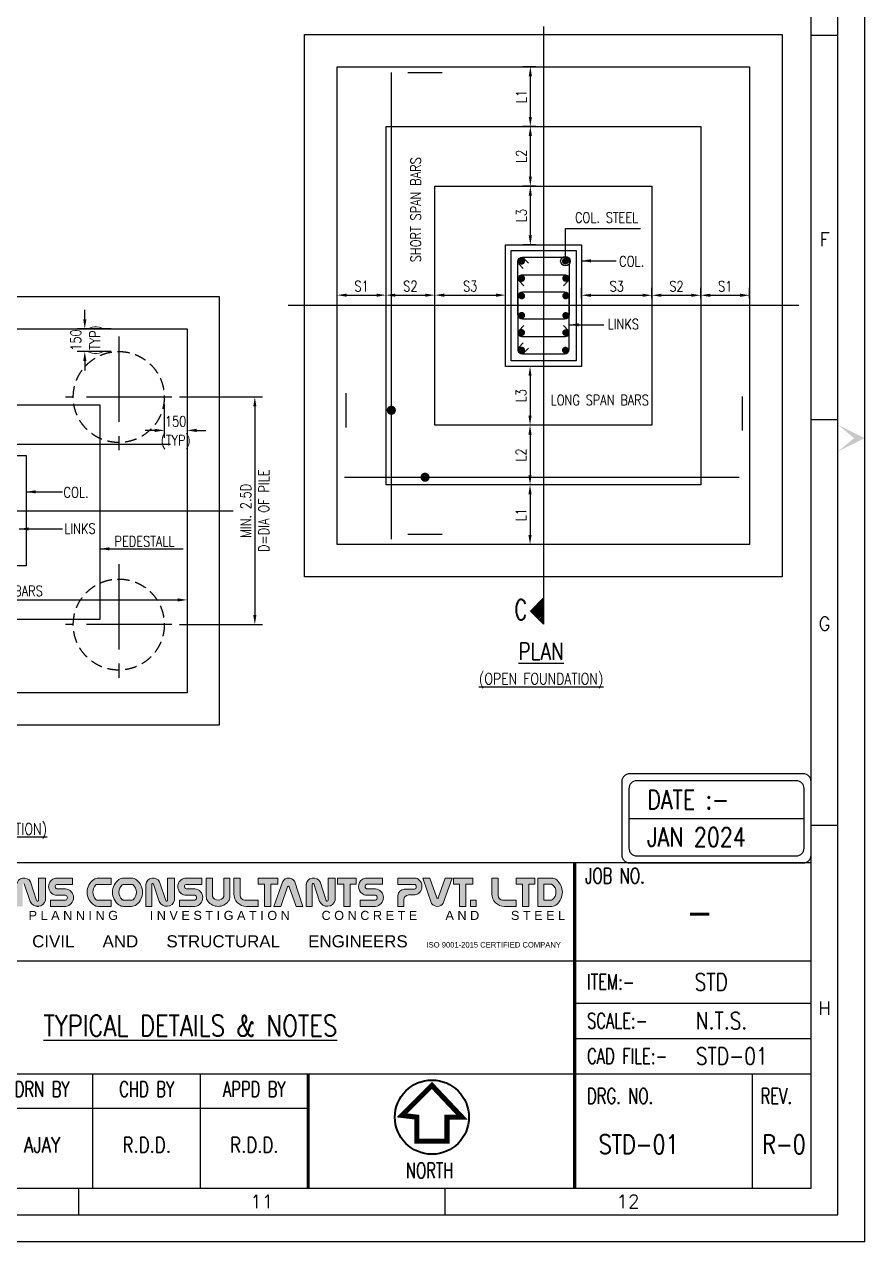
# Model space of a CAD drawing. Extents: x -69352 to 1013721, y -547461 to -186867.
# Drawn here: x 607305 to 629471, y -356294 to -324200 of the extents above; entities that cross this region are included whole.
import ezdxf
from ezdxf.enums import TextEntityAlignment as Align
from ezdxf.lldxf.tags import DXFTag

# ---------------------------------------------------------------- set-up
doc = ezdxf.new("R2010")
doc.units = 0
doc.header["$LTSCALE"] = 500
doc.header["$MEASUREMENT"] = 0
doc.header["$PDMODE"] = 35
doc.header["$PDSIZE"] = -15
doc.linetypes.add('CENTER2', pattern=[1.125, 0.75, -0.125, 0.125, -0.125])
doc.linetypes.add('HIDDEN2', pattern=[0.1875, 0.125, -0.0625])
doc.layers.get('DEFPOINTS').update_dxf_attribs({"color": 4})
doc.layers.add('00 ECPL LOGO', color=250, linetype='Continuous', lineweight=20)
for name, color, linetype in [('CEN', 8, 'CENTER'), ('COL', 1, 'Continuous'), ('DIM', 5, 'Continuous'), ('DIM1', 5, 'Continuous'), ('FOOT', 4, 'Continuous'), ('LINK', 2, 'Continuous'), ('MISC', 5, 'Continuous'), ('NO. SECTION', 1, 'Continuous'), ('PNA', 10, 'Continuous'), ('S-DIM-1', 5, 'Continuous'), ('S-R.C.C. PILE', 2, 'HIDDEN'), ('S-REINFORCEMENT', 6, 'Continuous'), ('S-TEXT-1', 4, 'Continuous'), ('S-TEXT-1 @ 1', 4, 'Continuous'), ('S-TITLE', 6, 'Continuous'), ('TEXT', 4, 'Continuous'), ('TEXT (SHEET)', 4, 'Continuous'), ('TEXT1', 2, 'Continuous'), ('TITLE', 4, 'Continuous')]:
    doc.layers.add(name, color=color, linetype=linetype)
doc.styles.add('ROMANS', font='simplex.shx', dxfattribs={"width": 0.8, "height": 275})
doc.styles.add('ROMANS22', font='simplex.shx', dxfattribs={"width": 0.8})
doc.styles.add('SEC. TEXT', font='arial.ttf', dxfattribs={"height": 180})
tags = doc.linetypes.add('CENTER', pattern=[2, 1.25, -0.25, 0.25, -0.25]).pattern_tags.tags
tags[10:11] = [DXFTag(74, 4), DXFTag(75, 0), DXFTag(340, '0'), DXFTag(46, 1.0), DXFTag(50, 0.0), DXFTag(44, 0.0), DXFTag(45, 0.0)]
tags[8:9] = [DXFTag(74, 4), DXFTag(75, 0), DXFTag(340, '0'), DXFTag(46, 1.0), DXFTag(50, 0.0), DXFTag(44, 0.0), DXFTag(45, 0.0)]
tags[6:7] = [DXFTag(74, 4), DXFTag(75, 0), DXFTag(340, '0'), DXFTag(46, 1.0), DXFTag(50, 0.0), DXFTag(44, 0.0), DXFTag(45, 0.0)]
tags[4:5] = [DXFTag(74, 4), DXFTag(75, 0), DXFTag(340, '0'), DXFTag(46, 1.0), DXFTag(50, 0.0), DXFTag(44, 0.0), DXFTag(45, 0.0)]
tags = doc.linetypes.add('HIDDEN', pattern=[0.375, 0.25, -0.125]).pattern_tags.tags
tags[6:7] = [DXFTag(74, 4), DXFTag(75, 0), DXFTag(340, '0'), DXFTag(46, 1.0), DXFTag(50, 0.0), DXFTag(44, 0.0), DXFTag(45, 0.0)]
tags[4:5] = [DXFTag(74, 4), DXFTag(75, 0), DXFTag(340, '0'), DXFTag(46, 1.0), DXFTag(50, 0.0), DXFTag(44, 0.0), DXFTag(45, 0.0)]
doc.dimstyles.new('DIM 4-100', dxfattribs={"dimscale": 100, "dimtxt": 2.5, "dimasz": 2.5, "dimexe": 1, "dimexo": 1, "dimgap": 1, "dimtad": 1, "dimdec": 0, "dimlfac": 0.25, "dimzin": 0, "dimdsep": 46, "dimtxsty": 'ROMANS22', "dimcen": 2.5, "dimclrd": 5, "dimclre": 5, "dimclrt": 4, "dimadec": 0, "dimazin": 0, "dimtfac": 1, "dimtdec": 0, "dimtmove": 0, "dimatfit": 3, "dimfxl": 0, "dimtolj": 1, "dimtzin": 0, "dimarcsym": 0})
doc.dimstyles.new('dim25', dxfattribs={"dimtxt": 250, "dimasz": 250, "dimexe": 200, "dimexo": 200, "dimgap": 100, "dimtad": 1, "dimdec": 0, "dimlfac": 0.25, "dimzin": 0, "dimdsep": 46, "dimtxsty": 'ROMANS', "dimcen": 0, "dimclrd": 5, "dimclre": 5, "dimclrt": 4, "dimadec": 0, "dimazin": 0, "dimtfac": 1, "dimtdec": 0, "dimtix": 1, "dimtofl": 0, "dimtmove": 2, "dimatfit": 3, "dimfxl": 0, "dimtolj": 1, "dimtzin": 0, "dimlwd": -1, "dimlwe": -1, "dimarcsym": 0})
doc.dimstyles.new('dim33.33', dxfattribs={"dimtxt": 250, "dimasz": 250, "dimexe": 200, "dimexo": 200, "dimgap": 100, "dimtad": 1, "dimdec": 0, "dimlfac": 0.333331, "dimzin": 0, "dimdsep": 46, "dimtxsty": 'ROMANS', "dimcen": 0, "dimclrd": 5, "dimclre": 5, "dimclrt": 4, "dimadec": 0, "dimazin": 0, "dimtfac": 1, "dimtdec": 0, "dimtix": 1, "dimtofl": 0, "dimtmove": 2, "dimatfit": 3, "dimfxl": 0, "dimtolj": 1, "dimtzin": 0, "dimlwd": -1, "dimlwe": -1, "dimarcsym": 0})

# ---------------------------------------------------------------- blocks, each defined once
blk = doc.blocks.new('FOLDER')
at = {"layer": 'PNA'}
for points in [[(-1250, 2500), (0, 0), (0, 1000)], [(1250, 2500), (0, 0), (0, 1000)]]:
    blk.add_solid(points, dxfattribs=at)
blk = doc.blocks.new('A1')
at = {"layer": '00 ECPL LOGO'}
h = blk.add_hatch(color=7, dxfattribs=at)
h.dxf.hatch_style = 1
h.paths.add_polyline_path([(65787, 6682), (65455, 6682), (65455, 6564), (65771, 6564, -0.440545), (65771, 6476), (65570, 6476, 0.414214), (65455, 6360), (65455, 6161), (65563, 6161), (65563, 6283, -0.414214), (65650, 6370), (65771, 6370, 0.757811)])
h.paths.add_polyline_path([(66057, 6682), (65944, 6682), (65944, 6161), (66057, 6161)])
h.paths.add_polyline_path([(66562, 6682), (66324, 6682, 0.154275), (66241, 6655, 0.519672), (66241, 6187, 0.154275), (66324, 6161), (66562, 6161), (66562, 6276), (66299, 6276, -0.210356), (66278, 6286, -0.388707), (66278, 6555, -0.210356), (66299, 6564), (66562, 6564)])
h.paths.add_polyline_path([(66927, 6682), (66780, 6682, 0.159018), (66695, 6654, 0.507969), (66695, 6189, 0.159018), (66780, 6161), (66927, 6161, 0.173791), (67019, 6194, 0.472311), (67019, 6649, 0.173791)])
h.paths.add_polyline_path([(66938, 6564, -0.185052), (66957, 6557, -0.445894), (66957, 6284, -0.185052), (66938, 6276), (66774, 6276, -0.185052), (66755, 6284, -0.445894), (66755, 6557, -0.185052), (66774, 6564)], flags=16)
h.paths.add_polyline_path([(67444, 6611, 0.723435), (67190, 6564), (67190, 6161), (67302, 6161), (67302, 6564, -0.723435), (67330, 6575), (67437, 6252, 0.724077), (67721, 6277), (67721, 6682), (67592, 6682), (67592, 6278, -0.755661), (67557, 6267)])
h.paths.add_polyline_path([(68218, 6682), (67905, 6682, 0.823713), (67905, 6367), (68089, 6367, -0.713272), (68089, 6276), (67809, 6276), (67809, 6161), (68089, 6161, 0.900309), (68089, 6484), (67928, 6484, -0.746931), (67928, 6564), (68218, 6564)])
h = blk.add_hatch(color=7, dxfattribs=at)
h.dxf.hatch_style = 1
h.paths.add_polyline_path([(68929, 6682), (68691, 6682, 0.154275), (68607, 6655, 0.519672), (68607, 6187, 0.154275), (68691, 6161), (68929, 6161), (68929, 6276), (68665, 6276, -0.210932), (68644, 6286, -0.385278), (68643, 6554, -0.212895), (68665, 6564), (68929, 6564)])
h.paths.add_polyline_path([(69394, 6649, 0.173792), (69302, 6682), (69155, 6682, 0.159018), (69070, 6654, 0.507969), (69070, 6189, 0.159018), (69155, 6161), (69302, 6161, 0.173792), (69394, 6194, 0.472311)])
h.paths.add_polyline_path([(69312, 6564, -0.185053), (69331, 6557, -0.445893), (69331, 6284, -0.185053), (69312, 6276), (69149, 6276, -0.185053), (69129, 6284, -0.445893), (69129, 6557, -0.185053), (69149, 6564)], flags=16)
h.paths.add_polyline_path([(69562, 6564), (69562, 6161), (69674, 6161), (69674, 6564, -0.436861), (69690, 6581, -0.319738), (69704, 6571), (69809, 6252, 0.724077), (70093, 6277), (70093, 6682), (69964, 6682), (69964, 6278, -0.755661), (69930, 6267), (69816, 6611, 0.723435)])
h.paths.add_polyline_path([(70594, 6682), (70281, 6682, 0.823713), (70281, 6367), (70466, 6367, -0.713272), (70466, 6276), (70185, 6276), (70185, 6161), (70466, 6161, 0.900309), (70466, 6484), (70304, 6484, -0.746931), (70304, 6564), (70594, 6564)])
h.paths.add_polyline_path([(70788, 6682), (70676, 6682), (70676, 6341, 0.160106), (70704, 6256, 0.505303), (71080, 6256, 0.160106), (71108, 6341), (71108, 6682), (70999, 6682), (70999, 6342, -0.621318), (70788, 6342)])
h.paths.add_polyline_path([(71299, 6682), (71181, 6682), (71181, 6392, 0.414214), (71412, 6161), (71631, 6161), (71631, 6276), (71386, 6276, -0.414214), (71299, 6363)])
h.paths.add_polyline_path([(71989, 6682), (71631, 6682), (71631, 6567), (71748, 6567), (71748, 6161), (71860, 6161), (71860, 6567), (71989, 6567)])
h.paths.add_polyline_path([(72294, 6628, 0.539211), (72081, 6621), (71915, 6161), (72046, 6161), (72170, 6522, -0.708617), (72197, 6522), (72327, 6161), (72453, 6161)])
h.paths.add_polyline_path([(72766, 6611, 0.723435), (72512, 6564), (72512, 6161), (72624, 6161), (72624, 6564, -0.723435), (72653, 6575), (72759, 6252, 0.724077), (73043, 6277), (73043, 6682), (72914, 6682), (72914, 6278, -0.755661), (72880, 6267)])
h.paths.add_polyline_path([(73430, 6682), (73090, 6682), (73090, 6567), (73206, 6567), (73206, 6161), (73319, 6161), (73319, 6567), (73430, 6567)])
h.paths.add_polyline_path([(73915, 6682), (73623, 6682, 0.157568), (73539, 6654, 0.511532), (73539, 6394, 0.157569), (73623, 6367), (73786, 6367, -0.713272), (73786, 6276), (73506, 6276), (73506, 6161), (73786, 6161, 0.900308), (73786, 6484), (73630, 6484), (73624, 6484, -0.722204), (73624, 6567), (73915, 6567)])
h = blk.add_hatch(color=7, dxfattribs=at)
h.dxf.hatch_style = 1
h.paths.add_polyline_path([(74531, 6682), (74198, 6682), (74198, 6564), (74501, 6564, -0.270444), (74526, 6549, -0.26297), (74526, 6491, -0.270444), (74501, 6476), (74314, 6476, 0.414214), (74198, 6360), (74198, 6161), (74307, 6161), (74307, 6283, -0.414214), (74393, 6370), (74515, 6370, 0.757811)])
h.paths.add_polyline_path([(74784, 6682), (74659, 6682), (74818, 6215, 0.539211), (75030, 6221), (75196, 6682), (75065, 6682), (74941, 6320, -0.708617), (74914, 6320)])
h.paths.add_polyline_path([(75574, 6682), (75217, 6682), (75217, 6567), (75333, 6567), (75333, 6161), (75446, 6161), (75446, 6567), (75574, 6567)])
h.paths.add_polyline_path([(76042, 6682), (75924, 6682), (75924, 6392, 0.414214), (76155, 6161), (76374, 6161), (76374, 6276), (76129, 6276, -0.414214), (76042, 6363)])
h.paths.add_polyline_path([(75638, 6276), (75531, 6276), (75531, 6161), (75638, 6161)])
h = blk.add_hatch(color=7, dxfattribs=at)
h.dxf.hatch_style = 1
h.paths.add_polyline_path([(76374, 6682), (76374, 6567), (76490, 6567), (76490, 6161), (76603, 6161), (76603, 6567), (76715, 6567), (76715, 6682)])
h.paths.add_polyline_path([(76771, 6682), (76771, 6161), (77026, 6161, 0.189446), (77124, 6199, 0.435754), (77124, 6643, 0.189446), (77026, 6682)])
h.paths.add_polyline_path([(77029, 6567, -0.519112), (77029, 6276), (76881, 6276), (76881, 6567)], flags=16)
at = {"color": 1}
for p, q in [((81794, 6959), (1969, 6959)), ((64792, 5159), (81794, 5159)), ((64792, 3084), (81794, 3084)), ((64792, 2451), (72548, 2451))]:
    blk.add_line(p, q, dxfattribs=at)
at = {"color": 5, "linetype": 'ByBlock', "lineweight": -2}
for p, q in [((77465, 4384), (81794, 4384)), ((77465, 3734), (81794, 3734)), ((68592, 984), (68592, 3084)), ((70570, 984), (70570, 3084)), ((80711, 3084), (80711, 984))]:
    blk.add_line(p, q, dxfattribs=at)
blk.add_line((72548, 984), (72548, 3084))
at = {"flags": 128}
blk.add_lwpolyline([(0, 0), (82779, 0), (82779, 58231), (0, 58231)], close=True, dxfattribs=at)
at = {"color": 1, "const_width": 56.6}
for points in [[(77447, 984), (77447, 6959)], [(72548, 984), (72548, 3084)]]:
    blk.add_lwpolyline(points, dxfattribs=at)
at = {"layer": '00 ECPL LOGO', "color": 7}
for p, q in [((67330, 6575), (67437, 6252)), ((67444, 6611), (67557, 6267)), ((67592, 6682), (67721, 6682)), ((67721, 6682), (67592, 6682)), ((67592, 6682), (67592, 6276)), ((67721, 6682), (67721, 6276)), ((67721, 6564), (67721, 6564)), ((67905, 6682), (68218, 6682)), ((68218, 6682), (67905, 6682)), ((67928, 6564), (68218, 6564)), ((68218, 6564), (68218, 6682)), ((68665, 6564), (68929, 6564)), ((68929, 6682), (68691, 6682)), ((68929, 6564), (68929, 6682)), ((69149, 6564), (69312, 6564)), ((69155, 6682), (69302, 6682)), ((69562, 6564), (69562, 6161)), ((69674, 6564), (69674, 6161)), ((69704, 6571), (69809, 6252)), ((69816, 6611), (69930, 6267)), ((69964, 6682), (70093, 6682)), ((69964, 6682), (70093, 6682)), ((70093, 6682), (69964, 6682)), ((69964, 6682), (69964, 6276)), ((70093, 6682), (70093, 6277)), ((70093, 6564), (70093, 6564)), ((70281, 6682), (70594, 6682)), ((70281, 6682), (70594, 6682)), ((70594, 6682), (70281, 6682)), ((70304, 6564), (70594, 6564)), ((70594, 6564), (70594, 6682)), ((70676, 6682), (70788, 6682)), ((70788, 6682), (70676, 6682)), ((70676, 6682), (70676, 6341)), ((70788, 6682), (70788, 6342)), ((70999, 6682), (71108, 6682)), ((71108, 6682), (70999, 6682)), ((70999, 6682), (70999, 6342)), ((71108, 6682), (71108, 6341)), ((71181, 6682), (71299, 6682)), ((71299, 6682), (71181, 6682)), ((71181, 6392), (71181, 6682)), ((71299, 6363), (71299, 6682)), ((71631, 6682), (71989, 6682)), ((71989, 6682), (71631, 6682)), ((71631, 6682), (71631, 6567)), ((71631, 6567), (71748, 6567)), ((71748, 6161), (71748, 6567)), ((71860, 6161), (71860, 6567)), ((71860, 6567), (71989, 6567)), ((71915, 6161), (72081, 6621)), ((71989, 6682), (71989, 6567)), ((72046, 6161), (72170, 6522)), ((72327, 6161), (72197, 6522)), ((72453, 6161), (72294, 6628)), ((72512, 6564), (72512, 6161)), ((72624, 6564), (72624, 6161)), ((72653, 6575), (72759, 6252)), ((72766, 6611), (72880, 6267)), ((72914, 6682), (72914, 6276)), ((72914, 6682), (73043, 6682)), ((72914, 6682), (73043, 6682)), ((73043, 6682), (72914, 6682)), ((72914, 6682), (73043, 6682)), ((73043, 6682), (73043, 6276)), ((73043, 6564), (73043, 6564)), ((73090, 6682), (73090, 6567)), ((73090, 6682), (73430, 6682)), ((73430, 6682), (73090, 6682)), ((73090, 6682), (73430, 6682)), ((73090, 6682), (73430, 6682)), ((73430, 6682), (73090, 6682)), ((73090, 6567), (73206, 6567)), ((73090, 6567), (73206, 6567)), ((73206, 6161), (73206, 6567)), ((73319, 6161), (73319, 6567)), ((73319, 6567), (73430, 6567)), ((73319, 6567), (73430, 6567)), ((73430, 6682), (73430, 6567)), ((73602, 6682), (73915, 6682)), ((73602, 6682), (73915, 6682)), ((73915, 6682), (73623, 6682)), ((73624, 6567), (73915, 6567)), ((73915, 6564), (73915, 6682)), ((74198, 6682), (74198, 6564)), ((74531, 6682), (74198, 6682)), ((74501, 6564), (74198, 6564)), ((74659, 6682), (74818, 6215)), ((74784, 6682), (74659, 6682)), ((74784, 6682), (74659, 6682)), ((74784, 6682), (74914, 6320)), ((75065, 6682), (74941, 6320)), ((75196, 6682), (75030, 6221)), ((75196, 6682), (75065, 6682)), ((75123, 6682), (75065, 6682)), ((75196, 6682), (75065, 6682)), ((75217, 6682), (75217, 6567)), ((75217, 6682), (75574, 6682)), ((75574, 6682), (75217, 6682)), ((75217, 6682), (75574, 6682)), ((75217, 6682), (75574, 6682)), ((75217, 6682), (75574, 6682)), ((75217, 6567), (75333, 6567)), ((75217, 6567), (75333, 6567)), ((75333, 6161), (75333, 6567)), ((75446, 6161), (75446, 6567)), ((75446, 6567), (75574, 6567)), ((75446, 6567), (75574, 6567)), ((75574, 6682), (75574, 6567)), ((75924, 6392), (75924, 6682)), ((75924, 6682), (76042, 6682)), ((76042, 6682), (75924, 6682)), ((76042, 6363), (76042, 6682)), ((76374, 6682), (76374, 6567)), ((76374, 6682), (76715, 6682)), ((76715, 6682), (76374, 6682)), ((76374, 6567), (76490, 6567)), ((76490, 6567), (76374, 6567)), ((76490, 6161), (76490, 6567)), ((76603, 6161), (76603, 6567)), ((76603, 6567), (76715, 6567)), ((76603, 6567), (76715, 6567)), ((76715, 6567), (76603, 6567)), ((76715, 6682), (76715, 6567)), ((76771, 6682), (76771, 6161)), ((76771, 6682), (77026, 6682)), ((76881, 6567), (76881, 6276)), ((76881, 6567), (77019, 6567)), ((67721, 6276), (67721, 6276)), ((67809, 6161), (67809, 6276)), ((67809, 6276), (68089, 6276)), ((68089, 6367), (67905, 6367)), ((68089, 6484), (67928, 6484)), ((68665, 6276), (68929, 6276)), ((68929, 6161), (68929, 6276)), ((69149, 6276), (69312, 6276)), ((70185, 6161), (70185, 6276)), ((70185, 6276), (70466, 6276)), ((70185, 6276), (70466, 6276)), ((70466, 6367), (70281, 6367)), ((70466, 6484), (70304, 6484)), ((71386, 6276), (71631, 6276)), ((71631, 6276), (71631, 6161)), ((73043, 6276), (73043, 6276)), ((73506, 6161), (73506, 6276)), ((73506, 6276), (73786, 6276)), ((73506, 6276), (73786, 6276)), ((73506, 6276), (73786, 6276)), ((73786, 6367), (73602, 6367)), ((73623, 6367), (73774, 6367)), ((73786, 6484), (73624, 6484)), ((73630, 6484), (73786, 6484)), ((74198, 6360), (74198, 6161)), ((74307, 6283), (74307, 6161)), ((74501, 6476), (74314, 6476)), ((74393, 6370), (74515, 6370)), ((76129, 6276), (76374, 6276)), ((76374, 6276), (76374, 6161)), ((76881, 6276), (77019, 6276)), ((67569, 6161), (67592, 6161)), ((67592, 6162), (67592, 6161)), ((67809, 6161), (68089, 6161)), ((67809, 6161), (68089, 6161)), ((68691, 6161), (68929, 6161)), ((69155, 6161), (69302, 6161)), ((69562, 6161), (69674, 6161)), ((69562, 6161), (69674, 6161)), ((69562, 6161), (69674, 6161)), ((70185, 6161), (70466, 6161)), ((70185, 6161), (70466, 6161)), ((70185, 6161), (70466, 6161)), ((71412, 6161), (71631, 6161)), ((71412, 6161), (71631, 6161)), ((71748, 6161), (71860, 6161)), ((71748, 6161), (71860, 6161)), ((71915, 6161), (72046, 6161)), ((71989, 6161), (72046, 6161)), ((72327, 6161), (72453, 6161)), ((72327, 6161), (72453, 6161)), ((72512, 6161), (72624, 6161)), ((72512, 6161), (72624, 6161)), ((72512, 6161), (72624, 6161)), ((73206, 6161), (73319, 6161)), ((73206, 6161), (73319, 6161)), ((73206, 6161), (73319, 6161)), ((73206, 6161), (73319, 6161)), ((73506, 6161), (73786, 6161)), ((73506, 6161), (73786, 6161)), ((73506, 6161), (73786, 6161)), ((73506, 6161), (73786, 6161)), ((73506, 6161), (73786, 6161)), ((74198, 6161), (74307, 6161)), ((75333, 6161), (75446, 6161)), ((75333, 6161), (75446, 6161)), ((75333, 6161), (75446, 6161)), ((76155, 6161), (76374, 6161)), ((76155, 6161), (76374, 6161)), ((76490, 6161), (76603, 6161)), ((76490, 6161), (76603, 6161)), ((76490, 6161), (76603, 6161)), ((76490, 6161), (76603, 6161)), ((76507, 6161), (76603, 6161)), ((76507, 6161), (76603, 6161)), ((76507, 6161), (76603, 6161)), ((76507, 6161), (76603, 6161)), ((76771, 6161), (77026, 6161))]:
    blk.add_line(p, q, dxfattribs=at)
blk.add_lwpolyline([(75531, 6276), (75638, 6276), (75638, 6161), (75531, 6161)], close=True, dxfattribs=at)
for centre, radius, start, end in [((67324, 6546), 136, 28.75, 172.2831), ((67936, 6524), 160, 101.0425, 258.9575), ((67939, 6524), 41.8, 106.4856, 253.5144), ((68772, 6421), 286, 125.0807, 234.9193), ((68792, 6421), 200, 138.0741, 222.3563), ((68691, 6537), 145, 90, 125.0807), ((68665, 6535), 28.9, 90, 138.0741), ((69239, 6421), 288, 126.1417, 233.8583), ((69252, 6420), 183, 131.9364, 228.0636), ((69155, 6537), 145, 90, 126.1417), ((69149, 6535), 28.9, 90, 131.9364), ((69302, 6537), 145, 50.5638, 90), ((69312, 6535), 28.9, 48.0636, 90), ((69209, 6420), 183, 311.9364, 48.0636), ((69207, 6421), 295, 309.4362, 50.5638), ((69697, 6546), 136, 28.75, 172.2831), ((69690, 6565), 16.2, 89.1577, 183.5523), ((69690, 6567), 14.5, 18.2334, 89.1577), ((70312, 6524), 160, 101.0425, 258.9575), ((70316, 6524), 41.8, 106.4856, 253.5144), ((72190, 6554), 127, 35.166, 148.5022), ((72184, 6517), 14.5, 19.7665, 161.0546), ((72647, 6546), 136, 28.75, 172.2831), ((72640, 6565), 16.2, 40.0191, 183.5523), ((73633, 6524), 160, 125.818, 234.182), ((73623, 6537), 145, 90, 125.818), ((73638, 6525), 43.7, 108.3261, 238.1957), ((73630, 6513), 28.9, 238.1957, 270), ((74501, 6535), 28.9, 29.4672, 90), ((74501, 6505), 28.9, 270, 330.5328), ((74479, 6528), 162, 282.7188, 71.3398), ((74474, 6520), 59.7, 330.5328, 29.4672), ((77019, 6538), 28.9, 51.4816, 90), ((77026, 6537), 145, 47.0907, 90), ((76926, 6422), 178, 308.5184, 51.4816), ((76918, 6421), 303, 312.9093, 47.0907), ((67575, 6311), 150, 203.2219, 346.755), ((67573, 6277), 19, 214.0796, 357.6127), ((68072, 6322), 162, 276.006, 83.994), ((68074, 6322), 48, 289.0016, 70.9984), ((68665, 6305), 28.9, 222.3563, 270), ((69149, 6305), 28.9, 228.0636, 270), ((69312, 6305), 28.9, 270, 311.9364), ((69947, 6311), 150, 203.2219, 346.8516), ((69945, 6277), 19, 214.0796, 357.6127), ((70449, 6322), 162, 276.006, 83.994), ((70450, 6322), 48, 289.0016, 70.9984), ((70820, 6341), 145, 180, 216.3848), ((70893, 6394), 118, 206.2931, 333.7069), ((70964, 6341), 145, 323.6152, 0), ((71412, 6392), 231, 180, 270), ((71386, 6363), 86.7, 180, 270), ((72897, 6311), 150, 203.2219, 346.755), ((72895, 6277), 19, 214.0796, 357.6127), ((73623, 6512), 145, 234.182, 270), ((73769, 6322), 162, 276.006, 83.994), ((73771, 6322), 48, 289.0016, 70.9984), ((74314, 6360), 116, 90, 180), ((74393, 6283), 86.7, 90, 180), ((74928, 6325), 14.5, 199.7665, 341.0546), ((76155, 6392), 231, 180, 270), ((76129, 6363), 86.7, 180, 270), ((77019, 6305), 28.9, 270, 308.5184), ((68691, 6305), 145, 234.9193, 270), ((69155, 6305), 145, 233.8583, 270), ((69302, 6305), 145, 270, 309.4362), ((70892, 6394), 234, 216.3848, 323.6152), ((74922, 6288), 127, 215.166, 328.5022), ((77026, 6305), 145, 270, 312.9093)]:
    blk.add_arc(centre, radius, start, end, dxfattribs=at)
at = {"layer": 'PNA'}
for p, q in [((81794, 22171), (82287, 22171)), ((81794, 15109), (82287, 15109)), ((81794, 7653), (82287, 7653)), ((68326, 984), (68326, 492)), ((75060, 984), (75060, 492))]:
    blk.add_line(p, q, dxfattribs=at)
at = {"layer": 'PNA', "color": 1}
for points in [[(984, 492), (82287, 492), (82287, 57739), (984, 57739)], [(1969, 984), (81794, 984), (81794, 57247), (1969, 57247)]]:
    blk.add_lwpolyline(points, close=True, dxfattribs=at)
at = {"layer": 'PNA', "xscale": 0.196857838483993, "yscale": 0.196857838483993, "zscale": 0.196857838483993, "rotation": 90}
blk.add_blockref('FOLDER', (82779, 14764), dxfattribs=at)
at = {"layer": '00 ECPL LOGO', "color": 7, "attachment_point": 1, "style": 'SEC. TEXT'}
for s, insert, char_height, width in [('\\pt22;E V O L U T I O N        P L A N N I N G         I N V E S T I G A T I O N         C O N C R E T E        A N D         S T E E L', (65027, 6078), 166.781, 495341.65), ('\\pt22;CONSULTING     CIVIL      AND      STRUCTURAL      ENGINEERS', (65006, 5630), 222.37, 551225.43), ('\\pt22;ISO 9001-2015 CERTIFIED COMPANY', (74724, 5505), 100.07, 482873.39)]:
    blk.add_mtext(s, dxfattribs=dict(at, insert=insert, char_height=char_height, width=width))
at = {"layer": 'PNA', "style": 'ROMANS'}
for s, height, p in [('F', 246, (82041, 18417)), ('G', 246, (82041, 11355)), ('H', 246, (82041, 4292)), ('11', 246.1, (71694, 738)), ('12', 246.1, (78428, 738))]:
    blk.add_text(s, height=height, dxfattribs=at).set_placement(p, align=Align.MIDDLE)
at = {"layer": 'TEXT (SHEET)', "color": 4, "style": 'ROMANS', "width": 0.7}
for s, p in [('JOB NO.', (77639, 6582)), ('NORTH', (74345, 1166))]:
    blk.add_text(s, height=283.2, dxfattribs=at).set_placement(p)
for s, p in [('ITEM:-', (77676, 4772)), ('SCALE:-', (77676, 4059)), ('CAD FILE:-', (77676, 3409)), ('DRG. NO. ', (77676, 2676)), ('REV.', (80867, 2676))]:
    blk.add_text(s, height=283.2, dxfattribs=at).set_placement(p, align=Align.MIDDLE_LEFT)
for s, p in [('DRN BY', (67659, 2803)), ('CHD BY', (69581, 2803)), ('APPD BY', (71559, 2803))]:
    blk.add_text(s, height=283.2, dxfattribs=at).set_placement(p, align=Align.MIDDLE_CENTER)
blk = doc.blocks.new('*D4')
at = {"layer": 'DEFPOINTS', "color": 0}
for p in [(621000, -333217), (620644, -334769), (621000, -334769)]:
    blk.add_point(p, dxfattribs=at)
at = {"layer": 'DIM', "color": 5}
for p, q in [((620800, -333217), (620444, -333217)), ((620644, -333467), (620644, -334519)), ((620800, -334769), (620444, -334769))]:
    blk.add_line(p, q, dxfattribs=at)
for points in [[(620685, -333467), (620602, -333467), (620644, -333217)], [(620602, -334519), (620685, -334519), (620644, -334769)]]:
    blk.add_solid(points, dxfattribs=at)
at = {"layer": 'DIM', "color": 4, "insert": (620406, -333993), "char_height": 275, "attachment_point": 5, "rotation": 90, "style": 'ROMANS'}
blk.add_mtext('\\A1;L3', dxfattribs=at)
blk = doc.blocks.new('*D5')
at = {"layer": 'DEFPOINTS', "color": 0}
for p in [(621000, -336343), (620644, -337917), (621000, -337917)]:
    blk.add_point(p, dxfattribs=at)
at = {"layer": 'DIM', "color": 5}
for p, q in [((620800, -336343), (620444, -336343)), ((620644, -336593), (620644, -337667)), ((620800, -337917), (620444, -337917))]:
    blk.add_line(p, q, dxfattribs=at)
for points in [[(620685, -336593), (620602, -336593), (620644, -336343)], [(620602, -337667), (620685, -337667), (620644, -337917)]]:
    blk.add_solid(points, dxfattribs=at)
at = {"layer": 'DIM', "color": 4, "insert": (620406, -337130), "char_height": 275, "attachment_point": 5, "rotation": 90, "style": 'ROMANS'}
blk.add_mtext('\\A1;L1', dxfattribs=at)
blk = doc.blocks.new('*D6')
at = {"layer": 'DEFPOINTS', "color": 0}
for p in [(621000, -334769), (620644, -336343), (621000, -336343)]:
    blk.add_point(p, dxfattribs=at)
at = {"layer": 'DIM', "color": 5}
for p, q in [((620800, -334769), (620444, -334769)), ((620644, -335019), (620644, -336093)), ((620800, -336343), (620444, -336343))]:
    blk.add_line(p, q, dxfattribs=at)
for points in [[(620685, -335019), (620602, -335019), (620644, -334769)], [(620602, -336093), (620685, -336093), (620644, -336343)]]:
    blk.add_solid(points, dxfattribs=at)
at = {"layer": 'DIM', "color": 4, "insert": (620406, -335556), "char_height": 275, "attachment_point": 5, "rotation": 90, "style": 'ROMANS'}
blk.add_mtext('\\A1;L2', dxfattribs=at)
blk = doc.blocks.new('*D7')
at = {"layer": 'DEFPOINTS', "color": 0}
for p in [(620652, -325317), (621000, -325317), (620997, -326891)]:
    blk.add_point(p, dxfattribs=at)
at = {"layer": 'DIM', "color": 5}
for p, q in [((620800, -325317), (620452, -325317)), ((620652, -326641), (620652, -325567)), ((620797, -326891), (620452, -326891))]:
    blk.add_line(p, q, dxfattribs=at)
for points in [[(620693, -325567), (620610, -325567), (620652, -325317)], [(620610, -326641), (620693, -326641), (620652, -326891)]]:
    blk.add_solid(points, dxfattribs=at)
at = {"layer": 'DIM', "color": 4, "insert": (620414, -326104), "char_height": 275, "attachment_point": 5, "rotation": 90, "style": 'ROMANS'}
blk.add_mtext('\\A1;L1', dxfattribs=at)
blk = doc.blocks.new('*D8')
at = {"layer": 'DEFPOINTS', "color": 0}
for p in [(618132, -331340), (619998, -331340), (619998, -331340)]:
    blk.add_point(p, dxfattribs=at)
at = {"layer": 'DIM', "color": 5}
for p, q in [((618132, -331140), (618132, -331140)), ((619998, -331140), (619998, -331140)), ((618382, -331340), (619748, -331340))]:
    blk.add_line(p, q, dxfattribs=at)
for points in [[(618382, -331299), (618382, -331382), (618132, -331340)], [(619748, -331382), (619748, -331299), (619998, -331340)]]:
    blk.add_solid(points, dxfattribs=at)
at = {"layer": 'DIM', "color": 4, "insert": (619065, -331103), "char_height": 275, "attachment_point": 5, "style": 'ROMANS'}
blk.add_mtext('\\A1;S3', dxfattribs=at)
blk = doc.blocks.new('*D9')
at = {"layer": 'DEFPOINTS', "color": 0}
for p in [(616845, -331340), (615557, -331617), (616845, -331617)]:
    blk.add_point(p, dxfattribs=at)
at = {"layer": 'DIM', "color": 5}
for p, q in [((615557, -331417), (615557, -331140)), ((616845, -331417), (616845, -331140)), ((615807, -331340), (616595, -331340))]:
    blk.add_line(p, q, dxfattribs=at)
for points in [[(615807, -331299), (615807, -331382), (615557, -331340)], [(616595, -331382), (616595, -331299), (616845, -331340)]]:
    blk.add_solid(points, dxfattribs=at)
at = {"layer": 'DIM', "color": 4, "insert": (616201, -331103), "char_height": 275, "attachment_point": 5, "style": 'ROMANS'}
blk.add_mtext('\\A1;S1', dxfattribs=at)
blk = doc.blocks.new('*D10')
at = {"layer": 'DEFPOINTS', "color": 0}
for p in [(618132, -331340), (616845, -331617), (618132, -331617)]:
    blk.add_point(p, dxfattribs=at)
at = {"layer": 'DIM', "color": 5}
for p, q in [((616845, -331417), (616845, -331140)), ((618132, -331417), (618132, -331140)), ((617095, -331340), (617882, -331340))]:
    blk.add_line(p, q, dxfattribs=at)
for points in [[(617095, -331299), (617095, -331382), (616845, -331340)], [(617882, -331382), (617882, -331299), (618132, -331340)]]:
    blk.add_solid(points, dxfattribs=at)
at = {"layer": 'DIM', "color": 4, "insert": (617488, -331103), "char_height": 275, "attachment_point": 5, "style": 'ROMANS'}
blk.add_mtext('\\A1;S2', dxfattribs=at)
blk = doc.blocks.new('*D11')
at = {"layer": 'DEFPOINTS', "color": 0}
for p in [(620652, -328465), (621000, -328465), (621000, -330017)]:
    blk.add_point(p, dxfattribs=at)
at = {"layer": 'DIM', "color": 5}
for p, q in [((620800, -328465), (620452, -328465)), ((620652, -329767), (620652, -328715)), ((620800, -330017), (620452, -330017))]:
    blk.add_line(p, q, dxfattribs=at)
for points in [[(620693, -328715), (620610, -328715), (620652, -328465)], [(620610, -329767), (620693, -329767), (620652, -330017)]]:
    blk.add_solid(points, dxfattribs=at)
at = {"layer": 'DIM', "color": 4, "insert": (620414, -329241), "char_height": 275, "attachment_point": 5, "rotation": 90, "style": 'ROMANS'}
blk.add_mtext('\\A1;L3', dxfattribs=at)
blk = doc.blocks.new('*D12')
at = {"layer": 'DEFPOINTS', "color": 0}
for p in [(623861, -331343), (622001, -331617), (623861, -331617)]:
    blk.add_point(p, dxfattribs=at)
at = {"layer": 'DIM', "color": 5}
for p, q in [((622001, -331417), (622001, -331143)), ((623861, -331417), (623861, -331143)), ((622251, -331343), (623611, -331343))]:
    blk.add_line(p, q, dxfattribs=at)
for points in [[(622251, -331302), (622251, -331385), (622001, -331343)], [(623611, -331385), (623611, -331302), (623861, -331343)]]:
    blk.add_solid(points, dxfattribs=at)
at = {"layer": 'DIM', "color": 4, "insert": (622931, -331106), "char_height": 275, "attachment_point": 5, "style": 'ROMANS'}
blk.add_mtext('\\A1;S3', dxfattribs=at)
blk = doc.blocks.new('*D13')
at = {"layer": 'DEFPOINTS', "color": 0}
for p in [(626436, -331343), (625148, -331617), (626436, -331617)]:
    blk.add_point(p, dxfattribs=at)
at = {"layer": 'DIM', "color": 5}
for p, q in [((625148, -331417), (625148, -331143)), ((626436, -331417), (626436, -331143)), ((625398, -331343), (626186, -331343))]:
    blk.add_line(p, q, dxfattribs=at)
for points in [[(625398, -331302), (625398, -331385), (625148, -331343)], [(626186, -331385), (626186, -331302), (626436, -331343)]]:
    blk.add_solid(points, dxfattribs=at)
at = {"layer": 'DIM', "color": 4, "insert": (625792, -331106), "char_height": 275, "attachment_point": 5, "style": 'ROMANS'}
blk.add_mtext('\\A1;S1', dxfattribs=at)
blk = doc.blocks.new('*D14')
at = {"layer": 'DEFPOINTS', "color": 0}
for p in [(625148, -331343), (623861, -331617), (625148, -331617)]:
    blk.add_point(p, dxfattribs=at)
at = {"layer": 'DIM', "color": 5}
for p, q in [((623861, -331417), (623861, -331143)), ((625148, -331417), (625148, -331143)), ((624111, -331343), (624898, -331343))]:
    blk.add_line(p, q, dxfattribs=at)
for points in [[(624111, -331302), (624111, -331385), (623861, -331343)], [(624898, -331385), (624898, -331302), (625148, -331343)]]:
    blk.add_solid(points, dxfattribs=at)
at = {"layer": 'DIM', "color": 4, "insert": (624505, -331106), "char_height": 275, "attachment_point": 5, "style": 'ROMANS'}
blk.add_mtext('\\A1;S2', dxfattribs=at)
blk = doc.blocks.new('*D15')
at = {"layer": 'DEFPOINTS', "color": 0}
for p in [(620652, -326891), (620997, -326891), (621000, -328465)]:
    blk.add_point(p, dxfattribs=at)
at = {"layer": 'DIM', "color": 5}
for p, q in [((620797, -326891), (620452, -326891)), ((620652, -328215), (620652, -327141)), ((620800, -328465), (620452, -328465))]:
    blk.add_line(p, q, dxfattribs=at)
for points in [[(620693, -327141), (620610, -327141), (620652, -326891)], [(620610, -328215), (620693, -328215), (620652, -328465)]]:
    blk.add_solid(points, dxfattribs=at)
at = {"layer": 'DIM', "color": 4, "insert": (620414, -327678), "char_height": 275, "attachment_point": 5, "rotation": 90, "style": 'ROMANS'}
blk.add_mtext('\\A1;L2', dxfattribs=at)
blk = doc.blocks.new('*D187')
at = {"layer": 'DEFPOINTS', "color": 0}
for p in [(601396, -338455), (611596, -338455), (611596, -339375)]:
    blk.add_point(p, dxfattribs=at)
at = {"layer": 'S-TEXT-1', "color": 5, "linetype": 'ByBlock'}
for p, q in [((601396, -338655), (601396, -339575)), ((611596, -338655), (611596, -339575)), ((601646, -339375), (611346, -339375))]:
    blk.add_line(p, q, dxfattribs=at)
at = {"layer": 'S-TEXT-1', "color": 5}
for points in [[(601646, -339333), (601646, -339417), (601396, -339375)], [(611346, -339417), (611346, -339333), (611596, -339375)]]:
    blk.add_solid(points, dxfattribs=at)
at = {"layer": 'S-TEXT-1', "color": 4, "insert": (606496, -339138), "char_height": 275, "attachment_point": 5, "style": 'ROMANS'}
blk.add_mtext('\\A1;LONG SPAN BARS ', dxfattribs=at)
blk = doc.blocks.new('*D191')
at = {"layer": 'DEFPOINTS', "color": 0}
for p in [(608900, -332225), (609796, -332225), (609796, -332825)]:
    blk.add_point(p, dxfattribs=at)
at = {"layer": 'S-DIM-1', "color": 5}
for p, q in [((608900, -331975), (608900, -331725)), ((609596, -332225), (608700, -332225)), ((609596, -332825), (608700, -332825)), ((608900, -333075), (608900, -333325))]:
    blk.add_line(p, q, dxfattribs=at)
for points in [[(608858, -331975), (608942, -331975), (608900, -332225)], [(608942, -333075), (608858, -333075), (608900, -332825)]]:
    blk.add_solid(points, dxfattribs=at)
at = {"layer": 'S-DIM-1', "color": 4, "char_height": 275, "attachment_point": 5, "rotation": 90, "style": 'ROMANS'}
for s, insert in [('(TYP)', (609210, -332525)), ('\\A1;150', (608663, -332525))]:
    blk.add_mtext(s, dxfattribs=dict(at, insert=insert))
blk = doc.blocks.new('*D192')
at = {"layer": 'DEFPOINTS', "color": 0}
for p in [(610996, -334025), (611596, -334025), (611596, -334905)]:
    blk.add_point(p, dxfattribs=at)
at = {"layer": 'S-DIM-1', "color": 5}
for p, q in [((610996, -334225), (610996, -335105)), ((611596, -334225), (611596, -335105)), ((610746, -334905), (610496, -334905)), ((611846, -334905), (612096, -334905))]:
    blk.add_line(p, q, dxfattribs=at)
for points in [[(610746, -334947), (610746, -334863), (610996, -334905)], [(611846, -334863), (611846, -334947), (611596, -334905)]]:
    blk.add_solid(points, dxfattribs=at)
at = {"layer": 'S-DIM-1', "color": 4, "char_height": 275, "attachment_point": 5, "style": 'ROMANS'}
for s, insert in [('\\A1;150', (611296, -334667)), ('(TYP)', (611296, -335214))]:
    blk.add_mtext(s, dxfattribs=dict(at, insert=insert))
blk = doc.blocks.new('*D205')
at = {"layer": 'DEFPOINTS', "color": 0}
for p in [(611197, -334025), (611197, -340025), (613385, -340025)]:
    blk.add_point(p, dxfattribs=at)
at = {"layer": 'S-DIM-1', "color": 5}
for p, q in [((611397, -334025), (613585, -334025)), ((613385, -334275), (613385, -339775)), ((611397, -340025), (613585, -340025))]:
    blk.add_line(p, q, dxfattribs=at)
for points in [[(613426, -334275), (613343, -334275), (613385, -334025)], [(613343, -339775), (613426, -339775), (613385, -340025)]]:
    blk.add_solid(points, dxfattribs=at)
at = {"layer": 'S-DIM-1', "color": 4, "char_height": 275, "attachment_point": 5, "rotation": 90, "style": 'ROMANS'}
for s, insert in [('D=DIA OF PILE', (613622, -337025)), ('\\A1;MIN. 2.5D', (613147, -337025))]:
    blk.add_mtext(s, dxfattribs=dict(at, insert=insert))

msp = doc.modelspace()

# ---------------------------------------------------------------- hatches: boundary and pattern name
at = {"layer": 'NO. SECTION', "ltscale": 5}
h = msp.add_hatch(dxfattribs=at)
h.set_pattern_fill('ANSI31', color=256, scale=220.680914, angle=90, style=0)
h.set_pattern_definition([(225, (623354.248, -232795.34), (-19.505621, 19.505621), [])])
h.paths.add_polyline_path([(620658.43, -339670.373), (621000.356, -340018.361), (621000.356, -339322.386)])

# ---------------------------------------------------------------- linework, layer by layer
for p, q in [((618326.188, -325479.871), (617423.85, -325479.871)), ((615792.109, -334826.453), (615792.109, -333924.115)), ((626244.338, -334910.861), (626244.338, -334008.523)), ((618326.188, -337653.085), (617423.85, -337653.085))]:
    msp.add_line(p, q)
at = {"layer": 'CEN'}
for p, q in [((621000.356, -324255.669), (621000.356, -338977.903)), ((627734.673, -331616.786), (614266.039, -331616.786)), ((600182.714, -337025.438), (612809.286, -337025.438))]:
    msp.add_line(p, q, dxfattribs=at)
at = {"layer": 'COL', "color": 4}
for points in [[(619998.174, -333216.786), (619998.174, -330016.786), (622001.065, -330016.786), (622001.065, -333216.786)], [(620143.453, -333071.372), (620143.453, -330162.199), (621857.259, -330162.199), (621857.259, -333071.372)], [(605639.097, -338480.025), (605639.097, -335570.852), (607352.903, -335570.852), (607352.903, -338480.025)]]:
    msp.add_lwpolyline(points, close=True, dxfattribs=at)
at = {"layer": 'DEFPOINTS', "color": 0, "linetype": 'ByBlock'}
for p in [(621857.259, -330162.199), (622001.065, -330061.424), (620143.453, -333071.372), (607352.903, -335570.852)]:
    msp.add_point(p, dxfattribs=at)
at = {"layer": 'DIM'}
msp.add_lwpolyline([(626244.338, -334375.284, 0, 210.546, 0), (625793.169, -334375.284, 0, 0, 0), (626244.338, -334375.284, 0, 0, 0), (616243.278, -334375.284, 210.546, 0, 0), (615792.109, -334375.284, 210.546, 0, 0)], format="xyseb", dxfattribs=at)
at = {"layer": 'FOOT', "color": 8, "linetype": 'HIDDEN', "ltscale": 5}
for points in [[(614699.094, -324464.578), (627293.971, -324464.578), (627293.971, -338768.994), (614699.094, -338768.994)], [(600543.792, -331373.23), (612448.208, -331373.23), (612448.208, -342677.646), (600543.792, -342677.646)]]:
    msp.add_lwpolyline(points, close=True, dxfattribs=at)
at = {"layer": 'FOOT', "linetype": 'Continuous'}
for points in [[(615557.025, -325316.786), (626436.04, -325316.786), (626436.04, -337916.786), (615557.025, -337916.786)], [(616844.598, -326890.786), (625148.467, -326890.786), (625148.467, -336342.786), (616844.598, -336342.786)], [(618132.171, -328464.786), (623860.894, -328464.786), (623860.894, -334768.786), (618132.171, -334768.786)], [(601396, -332225.438), (611596, -332225.438), (611596, -341825.438), (601396, -341825.438)]]:
    msp.add_lwpolyline(points, close=True, dxfattribs=at)
at = {"layer": 'LINK'}
for points in [[(620323.92, -331852.014), (620323.92, -330462.979, -0.414213562), (620444.232, -330342.667), (621556.48, -330342.667, -0.414213562), (621676.791, -330462.979), (621676.791, -331852.014, -0.414213562), (621556.48, -331972.326), (620444.232, -331972.326, -0.414213562)], [(620323.92, -331381.558), (620323.92, -332770.593, 0.414213562), (620444.232, -332890.905), (621556.48, -332890.905, 0.414213562), (621676.791, -332770.593), (621676.791, -331381.558, 0.414213562), (621556.48, -331261.246), (620444.232, -331261.246, 0.414213562)]]:
    msp.add_lwpolyline(points, format="xyb", close=True, dxfattribs=at)
for points in [[(620464.388, -330634.114), (620348.974, -330511.707, -1), (620480.28, -330387.904), (620500.125, -330394.432)], [(620604.122, -330498.429), (620485.16, -330379.467, 1), (620357.55, -330507.077), (620363.493, -330527.106)], [(620477.609, -331096.048), (620353.833, -330964.772, -0.657599654), (620422.954, -330804.601), (621581.791, -330804.601, -0.657599654), (621650.912, -330964.772), (621527.136, -331096.048)], [(620477.609, -332137.524), (620353.833, -332268.8, 0.657599654), (620422.954, -332428.971), (621581.791, -332428.971, 0.657599654), (621650.912, -332268.8), (621527.136, -332137.524)], [(620464.388, -332599.457), (620348.974, -332721.864, 1), (620480.28, -332845.668), (620500.125, -332839.139)], [(620604.122, -332735.143), (620485.16, -332854.105, -1), (620357.55, -332726.495), (620363.493, -332706.466)]]:
    msp.add_lwpolyline(points, format="xyb", dxfattribs=at)
at = {"layer": 'MISC'}
msp.add_lwpolyline([(617875.019, -325479.871, 0, 210.546, 0), (617875.019, -325931.04, 0, 0, 0), (617875.019, -325479.871, 0, 0, 0), (617875.019, -337201.916, 210.546, 0, 0), (617875.019, -337653.085, 210.546, 0, 0)], format="xyseb", dxfattribs=at)
at = {"layer": 'MISC', "const_width": 120.312}
for points in [[(616924.561, -334375.284, 1), (617044.873, -334375.284, 1)], [(617814.863, -336140.885, 1), (617935.175, -336140.885, 1)]]:
    msp.add_lwpolyline(points, format="xyb", close=True, dxfattribs=at)
at = {"layer": 'NO. SECTION'}
for p, q in [((621000.356, -338977.903), (621000.356, -340018.361)), ((621000.356, -339322.386), (620658.43, -339670.373)), ((621000.356, -340018.361), (620658.43, -339670.373))]:
    msp.add_line(p, q, dxfattribs=at)
at = {"layer": 'S-R.C.C. PILE', "color": 8, "linetype": 'CENTER2', "ltscale": 6}
for p, q in [((609796, -332430.059), (609796, -335620.817)), ((611197.219, -334025.438), (608394.781, -334025.438)), ((609796, -338430.059), (609796, -341620.817)), ((611197.219, -340025.438), (608394.781, -340025.438))]:
    msp.add_line(p, q, dxfattribs=at)
at = {"layer": 'S-R.C.C. PILE', "color": 8, "linetype": 'Continuous'}
msp.add_lwpolyline([(603696, -339887.5), (603696, -334232.914), (609296, -334232.914), (609296, -339887.5)], close=True, dxfattribs=at)
at = {"layer": 'S-R.C.C. PILE', "color": 8, "linetype": 'HIDDEN2', "ltscale": 5}
for centre in [(609796, -334025.438), (609796, -340025.438)]:
    msp.add_circle(centre, 1200, dxfattribs=at)
at = {"layer": 'S-REINFORCEMENT'}
for p, q in [((616984.717, -325473.956), (616984.717, -337776.089)), ((601924.31, -335267.226), (611161.14, -335267.226)), ((615750.672, -336140.885), (626164.101, -336140.885))]:
    msp.add_line(p, q, dxfattribs=at)
at = {"layer": 'S-REINFORCEMENT', "const_width": 90.234}
for points in [[(620377.837, -330445.101, 1), (620468.071, -330445.101, 1)], [(621621.266, -330443.539, -1), (621531.033, -330443.539, -1)], [(620377.837, -330899.601, 1), (620468.071, -330899.601, 1)], [(621629.266, -330898.039, -1), (621539.033, -330898.039, -1)], [(620377.837, -331360.616, 1), (620468.071, -331360.616, 1)], [(621629.266, -331359.054, -1), (621539.033, -331359.054, -1)], [(620377.837, -331872.956, -1), (620468.071, -331872.956, -1)], [(621629.266, -331874.518, 1), (621539.033, -331874.518, 1)], [(620377.837, -332325.471, -1), (620468.071, -332325.471, -1)], [(621629.266, -332327.033, 1), (621539.033, -332327.033, 1)], [(620377.837, -332788.471, -1), (620468.071, -332788.471, -1)], [(621621.266, -332790.033, 1), (621531.033, -332790.033, 1)]]:
    msp.add_lwpolyline(points, format="xyb", close=True, dxfattribs=at)
at = {"layer": 'TITLE', "color": 2}
msp.add_line((623250.756, -345133.838), (627872.783, -345133.838), dxfattribs=at)
for points in [[(623269.141, -346308.968), (627854.398, -346308.968, 0.414213562), (628058.471, -346104.895), (628058.471, -344162.78, 0.414213562), (627854.398, -343958.708), (623269.141, -343958.708, 0.414213563), (623065.068, -344162.78), (623065.068, -346104.895, 0.414213563)], [(623454.828, -346123.28), (627668.711, -346123.28, 0.414213562), (627872.783, -345919.208), (627872.783, -344348.468, 0.414213562), (627668.711, -344144.396), (623454.828, -344144.396, 0.414213563), (623250.756, -344348.468), (623250.756, -345919.208, 0.414213563)]]:
    msp.add_lwpolyline(points, format="xyb", close=True, dxfattribs=at)
at = {"layer": 'TITLE', "color": 1, "const_width": 134.874}
msp.add_lwpolyline([(618055.98, -352175.363), (617265.697, -352965.645), (617656.871, -353011.643), (617656.871, -353647.744), (618455.088, -353647.744), (618455.088, -353011.643), (618846.262, -353011.643)], close=True, dxfattribs=at)
at = {"layer": 'TITLE', "lineweight": 35}
msp.add_circle((618055.98, -353011.643), 977.251, dxfattribs=at)

# ---------------------------------------------------------------- block references
at = {"xscale": 1.434849416022188, "yscale": 1.434849416022188, "zscale": 1.434849416022188}
msp.add_blockref('A1', (510695.778, -356294.5), dxfattribs=at)

# ---------------------------------------------------------------- texts
at = {"layer": 'NO. SECTION', "style": 'ROMANS', "width": 0.7}
msp.add_text('C', height=533.333, dxfattribs=at).set_placement((620399.351, -339631.197), align=Align.MIDDLE)
at = {"layer": 'S-TEXT-1 @ 1', "linetype": 'ByBlock', "style": 'ROMANS', "width": 0.8}
msp.add_text('SHORT SPAN BARS', height=275, rotation=90, dxfattribs=at).set_placement((617766.218, -330476.363))
for s, p in [('COL. STEEL', (621828.429, -329431.964)), ('COL.', (622995.58, -330585.057)), ('LINKS', (622689.592, -332240.123)), ('LONG SPAN BARS', (621185.608, -334243.212)), ('COL.', (608338.749, -336676.211)), ('LINKS', (608357.476, -337632.459)), ('PEDESTALL', (609681.41, -337967.913))]:
    msp.add_text(s, height=275, dxfattribs=at).set_placement(p)
at = {"layer": 'S-TITLE', "style": 'ROMANS', "width": 0.8}
msp.add_text('%%uPLAN', height=450, dxfattribs=at).set_placement((620937.17, -340728.966), align=Align.MIDDLE_CENTER)
at = {"layer": 'TEXT', "color": 1, "style": 'ROMANS', "width": 0.7}
msp.add_text('-', height=918.869, dxfattribs=at).set_placement((625117.684, -347590.616), align=Align.MIDDLE_CENTER)
at = {"layer": 'TEXT', "color": 2, "style": 'ROMANS', "width": 0.8}
for s, height, p in [('STD', 450, (624984.392, -349447.701)), ('N.T.S.', 450, (625015.284, -350470.031)), ('STD-01', 450, (625015.284, -351402.683)), ('STD-01', 500, (622453.766, -353727.55)), ('R-0', 500, (626767.573, -353727.55))]:
    msp.add_text(s, height=height, dxfattribs=at).set_placement(p, align=Align.MIDDLE_LEFT)
at = {"layer": 'TEXT', "color": 1, "style": 'ROMANS', "width": 0.8}
msp.add_text('%%UTYPICAL DETAILS & NOTES', height=550, dxfattribs=at).set_placement((607806.717, -350600.172), align=Align.MIDDLE_LEFT)
at = {"layer": 'TEXT', "color": 2, "style": 'ROMANS', "width": 0.8}
for s, p in [('AJAY', (607775.833, -353743.781)), ('R.D.D.', (610534.101, -353743.781)), ('R.D.D.', (613372.543, -353743.781))]:
    msp.add_text(s, height=400, dxfattribs=at).set_placement(p, align=Align.MIDDLE_CENTER)
at = {"layer": 'TEXT1', "linetype": 'ByBlock', "style": 'ROMANS', "width": 0.8}
for s, p in [('%%U(OPEN FOUNDATION)', (620937.17, -341454.303)), ('%%U(PILE FOUNDATION)', (606361.453, -345414.975))]:
    msp.add_text(s, height=300, dxfattribs=at).set_placement(p, align=Align.MIDDLE_CENTER)
at = {"layer": 'TITLE', "style": 'ROMANS', "width": 0.8}
for s, p in [('DATE :-', (623731.022, -344639.117)), ('JAN 2024', (623731.022, -345628.559))]:
    msp.add_text(s, height=500, dxfattribs=at).set_placement(p, align=Align.MIDDLE_LEFT)

# ---------------------------------------------------------------- dimensions: what is measured, and where the dimension line sits
at = {"layer": 'DIM'}
for base, p1, p2, text, picture, middle in [((620651.671, -325316.786), (620996.532, -326890.786), (621000.356, -325316.786), 'L1', '*D7', (620414.171, -326103.786)), ((620651.671, -326890.786), (621000.356, -328464.786), (620996.532, -326890.786), 'L2', '*D15', (620414.171, -327677.786)), ((620651.671, -328464.786), (620999.619, -330016.786), (621000.356, -328464.786), 'L3', '*D11', (620414.171, -329240.786)), ((620643.704, -334768.786), (621000.356, -333216.786), (621000.356, -334768.786), 'L3', '*D4', (620406.204, -333992.786)), ((620643.704, -336342.786), (621000.356, -334768.786), (621000.356, -336342.786), 'L2', '*D6', (620406.204, -335555.786)), ((620643.704, -337916.786), (621000.356, -336342.786), (621000.356, -337916.786), 'L1', '*D5', (620406.204, -337129.786))]:
    dim = msp.add_linear_dim(base=base, p1=p1, p2=p2, angle=90, text=text, dimstyle='dim25', dxfattribs=at)
    dim.commit()
    dim.dimension.update_dxf_attribs({"geometry": picture, "text_midpoint": middle})
for base, p1, p2, text, picture, middle in [((616844.598, -331340.327), (615557.025, -331616.786), (616844.598, -331616.786), 'S1', '*D9', (616200.811, -331102.827)), ((618132.171, -331340.327), (616844.598, -331616.786), (618132.171, -331616.786), 'S2', '*D10', (617488.385, -331102.827)), ((619998.174, -331340.327), (618132.171, -331340.327), (619998.174, -331340.327), 'S3', '*D8', (619065.172, -331102.827)), ((623860.894, -331343.427), (622001.065, -331616.786), (623860.894, -331616.786), 'S3', '*D12', (622930.979, -331105.927)), ((625148.467, -331343.427), (623860.894, -331616.786), (625148.467, -331616.786), 'S2', '*D14', (624504.68, -331105.927)), ((626436.04, -331343.427), (625148.467, -331616.786), (626436.04, -331616.786), 'S1', '*D13', (625792.253, -331105.927))]:
    dim = msp.add_linear_dim(base=base, p1=p1, p2=p2, text=text, dimstyle='dim25', dxfattribs=at)
    dim.commit()
    dim.dimension.update_dxf_attribs({"geometry": picture, "text_midpoint": middle})
at = {"layer": 'S-DIM-1'}
for base, p1, p2, text, picture, middle in [((608900.12, -332225.438), (609796, -332825.438), (609796, -332225.438), '<>\\X(TYP)', '*D191', (608900.12, -332525.438)), ((613384.605, -340025.438), (611197.219, -334025.438), (611197.219, -340025.438), 'MIN. 2.5D\\XD=DIA OF PILE', '*D205', (613384.605, -337025.438))]:
    dim = msp.add_linear_dim(base=base, p1=p1, p2=p2, angle=90, text=text, dimstyle='dim25', dxfattribs=at)
    dim.commit()
    dim.dimension.update_dxf_attribs({"geometry": picture, "text_midpoint": middle})
dim = msp.add_linear_dim(base=(611596, -334904.863), p1=(610996, -334025.438), p2=(611596, -334025.438), text='<>\\X(TYP)', dimstyle='dim25', dxfattribs=at)
dim.commit()
dim.dimension.update_dxf_attribs({"geometry": '*D192', "text_midpoint": (611296, -334904.863)})
at = {"layer": 'S-TEXT-1', "linetype": 'ByBlock'}
dim = msp.add_linear_dim(base=(611596, -339375.139), p1=(601396, -338454.74), p2=(611596, -338454.74), text='LONG SPAN BARS ', dimstyle='dim33.33', dxfattribs=at)
dim.commit()
dim.dimension.update_dxf_attribs({"geometry": '*D187', "text_midpoint": (606496, -339137.639)})

# ---------------------------------------------------------------- leaders
at = {"layer": 'DIM'}
msp.add_leader([(621576.149, -330443.539), (621576.149, -329579.603), (623553.871, -329579.603)], dimstyle='dim25', override={"dimldrblk": 'Origin2'}, dxfattribs=at)
for points in [[(622001.065, -330434.25), (622915.223, -330434.25)], [(621676.791, -332122.1), (622590.949, -332122.1)]]:
    msp.add_leader(points, dimstyle='dim25', dxfattribs=at)
at = {"layer": 'DIM1', "linetype": 'Continuous'}
for points in [[(607352.903, -336525.202), (608309.955, -336525.202)], [(607172.436, -337503.936), (608315.487, -337503.936)], [(609296, -338028.572), (611497.738, -338028.572)]]:
    msp.add_leader(points, dimstyle='DIM 4-100', dxfattribs=at)

doc.saveas('drawing.dxf')
